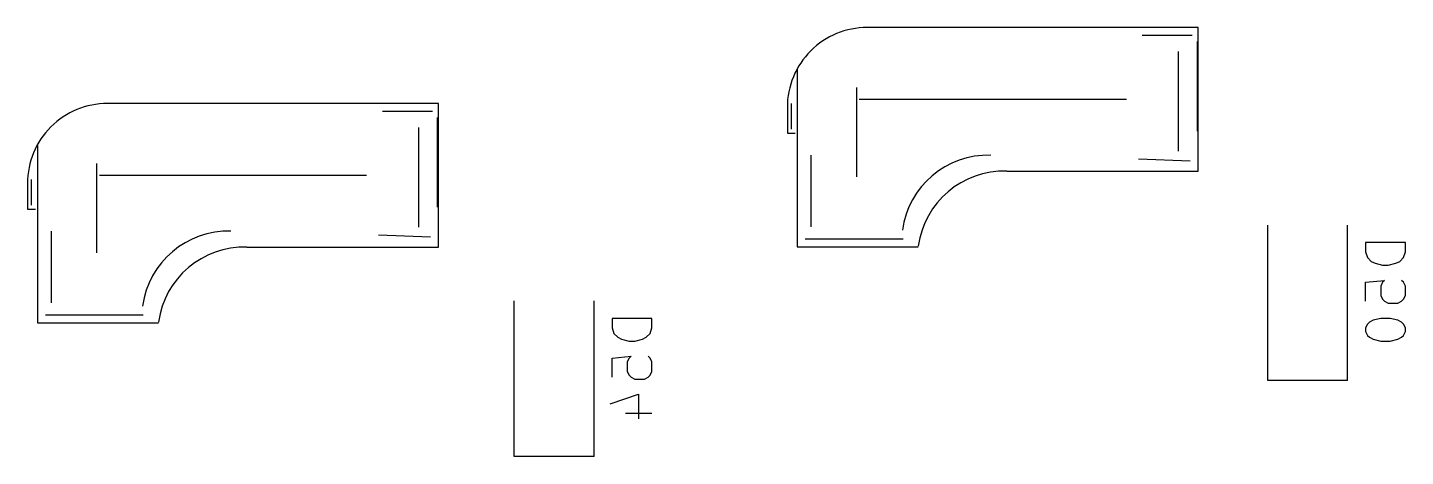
# Model space of a CAD drawing. Extents: x 83 to 346, y -162 to -57.
# Drawn here: x 116.81 to 151.35, y -124.88 to -114.12 of the extents above; entities that cross this region are included whole.
import ezdxf

# ---------------------------------------------------------------- set-up
doc = ezdxf.new("R2010")
doc.units = 0
doc.layers.add('BLACK', color=7, linetype='CONTINUOUS')

msp = doc.modelspace()

# ---------------------------------------------------------------- linework, layer by layer
at = {"layer": 'BLACK', "linetype": 'CONTINUOUS'}
for p, q in [((146.157, -114.126), (137.957, -114.126)), ((146.007, -114.326), (144.757, -114.326)), ((146.157, -117.726), (146.157, -114.126)), ((146.137, -116.726), (146.137, -114.476)), ((145.657, -114.726), (145.657, -117.226)), ((136.107, -115.176), (136.107, -119.626)), ((137.587, -115.626), (137.587, -117.866)), ((127.107, -116.031), (118.907, -116.031)), ((127.107, -119.631), (127.107, -116.031)), ((135.857, -116.026), (135.857, -116.776)), ((135.957, -116.676), (135.957, -116.026)), ((144.357, -115.926), (137.657, -115.926)), ((126.957, -116.231), (125.707, -116.231)), ((127.087, -118.631), (127.087, -116.381)), ((126.607, -116.631), (126.607, -119.131)), ((117.057, -117.081), (117.057, -121.531)), ((135.857, -116.776), (136.057, -116.776)), ((136.457, -119.126), (136.457, -117.326)), ((145.957, -117.476), (144.657, -117.426)), ((118.537, -117.531), (118.537, -119.771)), ((141.357, -117.726), (146.157, -117.726)), ((116.807, -117.931), (116.807, -118.681)), ((116.907, -118.581), (116.907, -117.931)), ((125.307, -117.831), (118.607, -117.831)), ((116.807, -118.681), (117.007, -118.681)), ((147.901, -122.976), (147.901, -119.076)), ((149.901, -122.976), (149.901, -119.076)), ((117.407, -121.031), (117.407, -119.231)), ((126.907, -119.381), (125.607, -119.331)), ((136.307, -119.426), (138.757, -119.426)), ((151.354, -119.512), (150.354, -119.512)), ((150.354, -119.512), (150.354, -119.75)), ((151.354, -119.75), (151.354, -119.512)), ((122.307, -119.631), (127.107, -119.631)), ((136.107, -119.626), (139.137, -119.626)), ((150.354, -119.75), (150.401, -119.893)), ((151.306, -119.893), (151.354, -119.75)), ((150.401, -119.893), (150.496, -119.988)), ((150.496, -119.988), (150.592, -120.036)), ((150.592, -120.036), (150.782, -120.083)), ((150.782, -120.083), (150.925, -120.083)), ((150.925, -120.083), (151.115, -120.036)), ((151.115, -120.036), (151.211, -119.988)), ((151.211, -119.988), (151.306, -119.893)), ((150.354, -120.512), (150.83, -120.464)), ((150.354, -120.988), (150.354, -120.512)), ((150.782, -120.512), (150.734, -120.607)), ((150.83, -120.464), (150.782, -120.512)), ((151.306, -120.512), (151.258, -120.464)), ((151.354, -120.607), (151.306, -120.512)), ((150.734, -120.607), (150.734, -120.845)), ((150.734, -120.845), (150.782, -120.94)), ((151.306, -120.94), (151.354, -120.845)), ((151.354, -120.845), (151.354, -120.607)), ((129.01, -124.881), (129.01, -120.981)), ((131.01, -124.881), (131.01, -120.981)), ((150.782, -120.94), (150.83, -120.988)), ((150.83, -120.988), (150.925, -121.036)), ((150.925, -121.036), (151.163, -121.036)), ((151.163, -121.036), (151.258, -120.988)), ((151.258, -120.988), (151.306, -120.94)), ((117.057, -121.531), (120.087, -121.531)), ((117.257, -121.331), (119.707, -121.331)), ((132.462, -121.417), (131.462, -121.417)), ((131.462, -121.417), (131.462, -121.655)), ((132.462, -121.655), (132.462, -121.417)), ((150.401, -121.56), (150.354, -121.655)), ((150.449, -121.512), (150.401, -121.56)), ((150.544, -121.464), (150.449, -121.512)), ((150.734, -121.417), (150.544, -121.464)), ((150.973, -121.417), (150.734, -121.417)), ((151.163, -121.464), (150.973, -121.417)), ((151.258, -121.512), (151.163, -121.464)), ((151.306, -121.56), (151.258, -121.512)), ((151.354, -121.655), (151.306, -121.56)), ((131.462, -121.655), (131.51, -121.798)), ((131.51, -121.798), (131.605, -121.893)), ((131.605, -121.893), (131.7, -121.941)), ((131.7, -121.941), (131.891, -121.988)), ((132.034, -121.988), (132.224, -121.941)), ((132.224, -121.941), (132.319, -121.893)), ((132.319, -121.893), (132.415, -121.798)), ((132.415, -121.798), (132.462, -121.655)), ((150.354, -121.655), (150.354, -121.75)), ((150.354, -121.75), (150.401, -121.845)), ((150.401, -121.845), (150.449, -121.893)), ((150.449, -121.893), (150.544, -121.94)), ((150.544, -121.94), (150.734, -121.988)), ((150.973, -121.988), (151.163, -121.94)), ((151.163, -121.94), (151.258, -121.893)), ((151.258, -121.893), (151.306, -121.845)), ((151.306, -121.845), (151.354, -121.75)), ((151.354, -121.75), (151.354, -121.655)), ((131.891, -121.988), (132.034, -121.988)), ((150.734, -121.988), (150.973, -121.988)), ((131.462, -122.417), (131.938, -122.369)), ((131.462, -122.893), (131.462, -122.417)), ((131.891, -122.417), (131.843, -122.512)), ((131.843, -122.512), (131.843, -122.75)), ((131.938, -122.369), (131.891, -122.417)), ((132.415, -122.417), (132.367, -122.369)), ((132.462, -122.512), (132.415, -122.417)), ((132.462, -122.75), (132.462, -122.512)), ((131.843, -122.75), (131.891, -122.845)), ((131.891, -122.845), (131.938, -122.893)), ((131.938, -122.893), (132.034, -122.941)), ((132.034, -122.941), (132.272, -122.941)), ((132.272, -122.941), (132.367, -122.893)), ((132.367, -122.893), (132.415, -122.845)), ((132.415, -122.845), (132.462, -122.75)), ((149.901, -122.976), (147.901, -122.976)), ((131.415, -123.56), (132.129, -123.322)), ((132.129, -123.322), (132.129, -123.941)), ((131.796, -123.798), (132.462, -123.798)), ((131.01, -124.881), (129.01, -124.881))]:
    msp.add_line(p, q, dxfattribs=at)
at = {"layer": 'BLACK'}
for centre, radius, start, end in [((137.857, -116.126), 2.0025, 87.1376, 177.138), ((118.807, -118.031), 2.0025, 87.1376, 177.138), ((140.892, -119.496), 2.171, 88.2843, 172.284), ((141.292, -119.896), 2.171, 88.2843, 172.284), ((121.842, -121.401), 2.171, 88.2843, 172.284), ((122.242, -121.801), 2.171, 88.2843, 172.284)]:
    msp.add_arc(centre, radius, start, end, dxfattribs=at)

doc.saveas('drawing.dxf')
